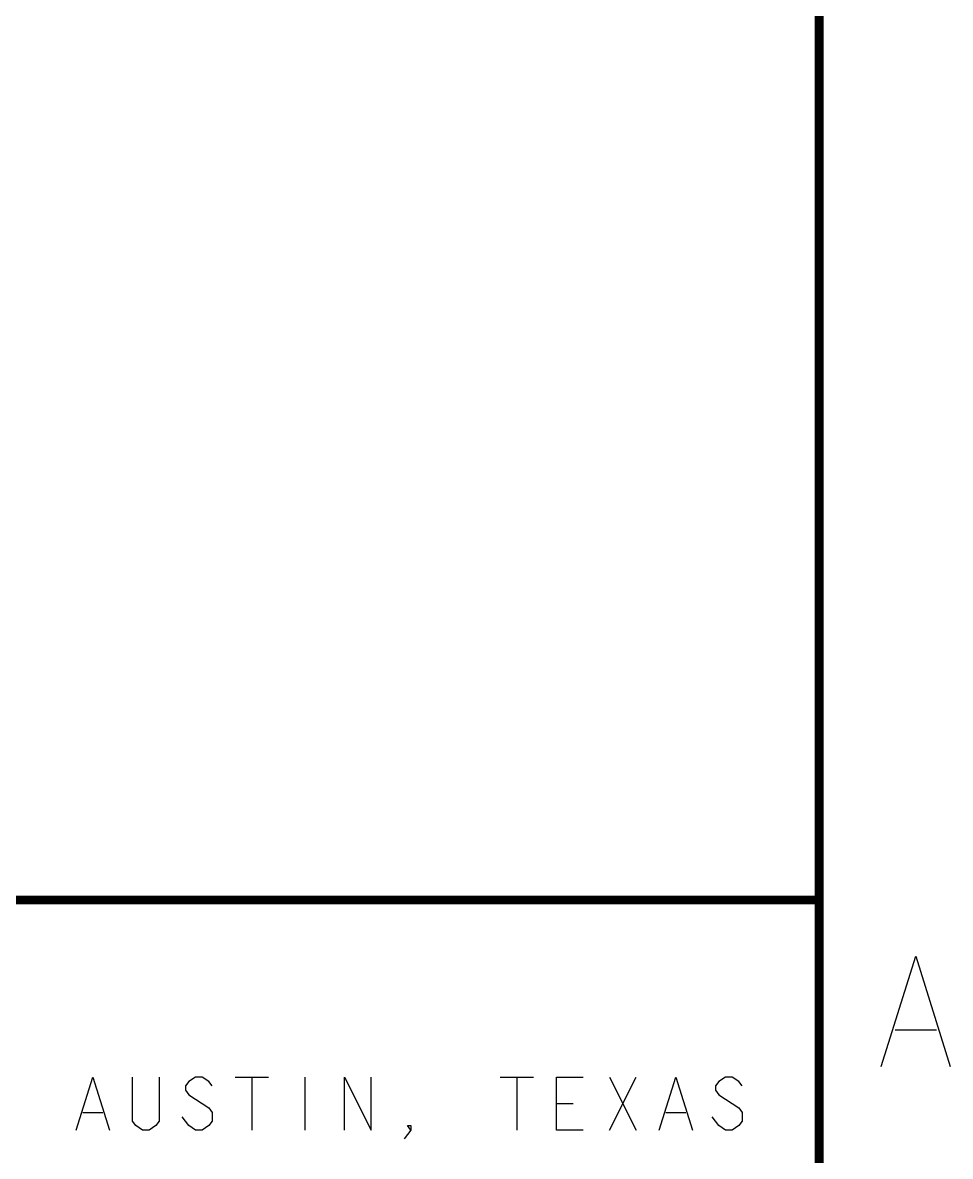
# Model space of a CAD drawing. Header units: inches. Extents: x 0 to 34, y 0 to 22.
# Drawn here: x 31.697 to 33.797, y 2.42 to 4.986 of the extents above; entities that cross this region are included whole.
import ezdxf

# ---------------------------------------------------------------- set-up
doc = ezdxf.new("R2010")
doc.units = ezdxf.units.IN
doc.header["$LTSCALE"] = 1.87
doc.header["$MEASUREMENT"] = 0
doc.layers.get('0').update_dxf_attribs({"linetype": 'CONTINUOUS'})

msp = doc.modelspace()

# ---------------------------------------------------------------- linework, layer by layer
at = {"color": 2, "linetype": 'CONTINUOUS'}
for p, q in [((33.672, 2.7061), (33.7658, 2.7061)), ((32.1782, 2.599), (32.2532, 2.599)), ((32.2157, 2.599), (32.2157, 2.479)), ((32.3357, 2.599), (32.3357, 2.479)), ((32.7782, 2.599), (32.8532, 2.599)), ((32.8157, 2.599), (32.8157, 2.479)), ((33.0257, 2.599), (33.0857, 2.479)), ((33.0257, 2.479), (33.0857, 2.599)), ((31.8332, 2.519), (31.8782, 2.519)), ((32.9057, 2.539), (32.9432, 2.539)), ((33.1532, 2.519), (33.1982, 2.519))]:
    msp.add_line(p, q, dxfattribs=at)
at = {"color": 7, "linetype": 'CONTINUOUS', "const_width": 0.02}
for points in [[(33.5, 0.5), (33.5, 21.5)], [(25.58, 3), (33.5, 3)]]:
    msp.add_lwpolyline(points, dxfattribs=at)
at = {"color": 2, "linetype": 'CONTINUOUS'}
for points in [[(33.6408, 2.6228), (33.7189, 2.8728), (33.797, 2.6228)], [(31.8182, 2.479), (31.8557, 2.599), (31.8932, 2.479)], [(32.0057, 2.599), (32.0057, 2.499), (31.9982, 2.489), (31.9832, 2.479), (31.9682, 2.479), (31.9532, 2.489), (31.9457, 2.499), (31.9457, 2.599)], [(32.1257, 2.579), (32.1182, 2.589), (32.1032, 2.599), (32.0882, 2.599), (32.0732, 2.589), (32.0657, 2.579), (32.0657, 2.569), (32.0732, 2.559), (32.0882, 2.549), (32.1032, 2.539), (32.1182, 2.529), (32.1257, 2.519), (32.1257, 2.499), (32.1182, 2.489), (32.1032, 2.479), (32.0882, 2.479), (32.0732, 2.489), (32.0657, 2.499), (32.0582, 2.509)], [(32.4257, 2.479), (32.4257, 2.599), (32.4857, 2.479), (32.4857, 2.599)], [(32.9657, 2.479), (32.9057, 2.479), (32.9057, 2.599), (32.9657, 2.599)], [(33.1382, 2.479), (33.1757, 2.599), (33.2132, 2.479)], [(33.3257, 2.579), (33.3182, 2.589), (33.3032, 2.599), (33.2882, 2.599), (33.2732, 2.589), (33.2657, 2.579), (33.2657, 2.569), (33.2732, 2.559), (33.2882, 2.549), (33.3032, 2.539), (33.3182, 2.529), (33.3257, 2.519), (33.3257, 2.499), (33.3182, 2.489), (33.3032, 2.479), (33.2882, 2.479), (33.2732, 2.489), (33.2657, 2.499), (33.2582, 2.509)], [(32.5757, 2.479), (32.5682, 2.489), (32.5757, 2.489), (32.5757, 2.479), (32.5607, 2.459)]]:
    msp.add_lwpolyline(points, dxfattribs=at)

doc.saveas('drawing.dxf')
